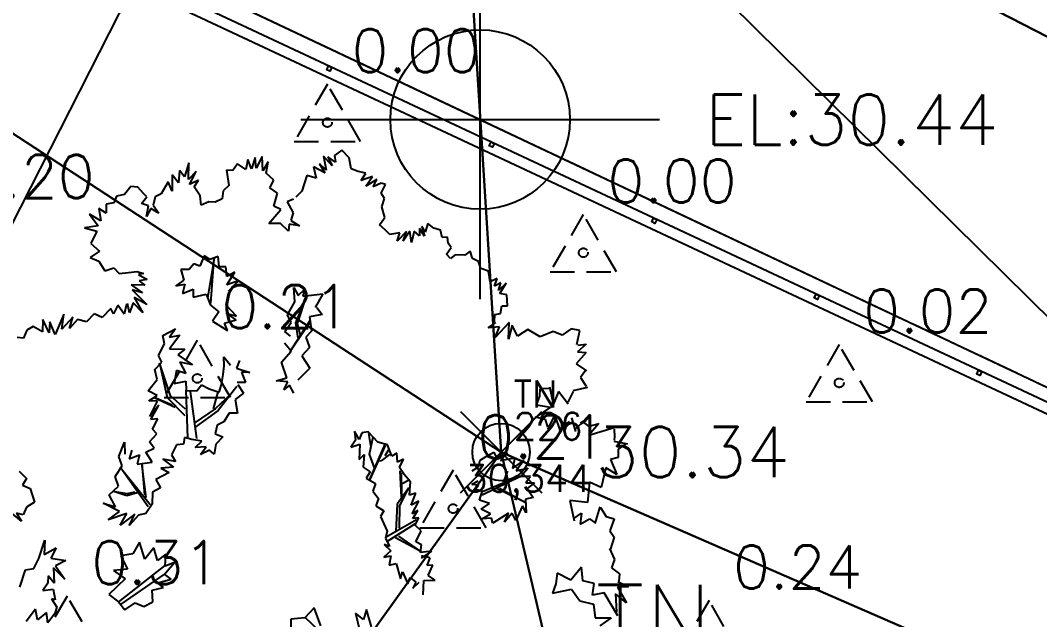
# Model space of a CAD drawing. Header units: metres. Extents: x 543100 to 543604, y 9574012 to 9574398.
# Drawn here: x 543248.16 to 543262.36, y 9574309.47 to 9574317.82 of the extents above; entities that cross this region are included whole.
import ezdxf

# ---------------------------------------------------------------- set-up
doc = ezdxf.new("R2010")
doc.units = ezdxf.units.M
doc.header["$LTSCALE"] = 0.1
doc.linetypes.add('CONTINUO', pattern=[0])
doc.linetypes.add('DASHED2', pattern=[9.525, 6.35, -3.175])
for name, color, linetype in [('#C_TOPO_TEXT', 7, 'Continuous'), ('_TN', 2, 'CONTINUO'), ('C-TINN-BNDY', 110, 'Continuous'), ('C-TOPO-TEXT', 7, 'Continuous'), ('IMPL_CERCA', 8, 'Continuous'), ('IMPL_VEGETAÇÃO', 8, 'Continuous'), ('IMPLANTAÇÃO', 1, 'Continuous'), ('MalhaTriTG', 7, 'CONTINUO'), ('PROJ_PLATOS', 2, 'DASHED2'), ('PROJ_TERRA_PERFIS', 2, 'Continuous'), ('TOPO_PONTOS', 2, 'Continuous'), ('V-NODE', 1, 'Continuous'), ('V-NODE-TEXT', 1, 'Continuous'), ('XREF_IMPLNTACAO', 2, 'Continuous')]:
    doc.layers.add(name, color=color, linetype=linetype)
doc.layers.get('IMPLANTAÇÃO').off()
doc.styles.add('SIMPLEX', font='simplex', dxfattribs={"height": 0.2})
doc.styles.get("Standard").update_dxf_attribs({"font": 'simplex.shx'})

# ---------------------------------------------------------------- blocks, each defined once
blk = doc.blocks.new('ARBOL03P')
at = {"layer": 'IMPL_VEGETAÇÃO', "color": 1}
for p, q in [((-0.542, 2.0998), (-0.4823, 2.1916)), ((-0.4823, 2.1916), (-0.5007, 2.1089)), ((-0.3877, 2.1804), (-0.4743, 2.0437)), ((-0.5741, 2.086), (-0.5741, 2.1595)), ((-0.5741, 2.1595), (-0.542, 2.0998)), ((-0.5007, 2.1089), (-0.4043, 2.164)), ((-0.3143, 2.0637), (-0.3577, 2.1504)), ((-0.3577, 2.1504), (-0.2843, 2.1104)), ((-0.631, 2.0136), (-0.621, 2.0737)), ((-0.621, 2.0737), (-0.5777, 2.0904)), ((-0.3843, 2.017), (-0.3143, 2.0637)), ((-0.731, 1.9503), (-0.6843, 2.007)), ((-0.6843, 2.007), (-0.631, 2.0136)), ((-0.4743, 2.0437), (-0.431, 1.987)), ((-0.3643, 1.9336), (-0.3843, 2.017)), ((-0.8265, 1.9023), (-0.8035, 1.9436)), ((-0.8035, 1.9436), (-0.7255, 1.9574)), ((-0.431, 1.987), (-0.4977, 1.9636)), ((-0.4977, 1.9636), (-0.481, 1.8936)), ((-0.4043, 1.8569), (-0.3643, 1.9336)), ((-0.9045, 1.8931), (-0.8265, 1.9023)), ((-0.8953, 1.8426), (-0.9045, 1.8931)), ((-0.481, 1.8936), (-0.551, 1.8502)), ((-0.9298, 1.7823), (-0.8253, 1.8019)), ((-0.9274, 1.7875), (-0.8953, 1.8426)), ((-0.8357, 1.76), (-0.8311, 1.8013)), ((-0.551, 1.8502), (-0.451, 1.8268)), ((-0.451, 1.8268), (-0.451, 1.7334)), ((-0.331, 1.7635), (-0.4043, 1.8569)), ((-1.3251, 1.6776), (-1.348, 1.7594)), ((-1.3405, 1.7462), (-1.2946, 1.7232)), ((-1.2946, 1.7232), (-1.2487, 1.7462)), ((-1.2487, 1.7462), (-1.2165, 1.7094)), ((-1.2173, 1.7103), (-1.1519, 1.7855)), ((-1.1519, 1.7855), (-1.1585, 1.7071)), ((-0.7806, 1.7232), (-0.8357, 1.76)), ((-0.451, 1.7334), (-0.391, 1.7568)), ((-0.391, 1.7568), (-0.331, 1.7635)), ((-1.3496, 1.6681), (-1.3313, 1.6773)), ((-1.1585, 1.7071), (-1.0376, 1.7365)), ((-1.0376, 1.7365), (-1.0343, 1.658)), ((-1.0343, 1.658), (-0.92, 1.7038)), ((-0.92, 1.7038), (-0.8808, 1.6024)), ((-0.8808, 1.6024), (-0.7828, 1.6809)), ((-0.8448, 1.7003), (-0.7806, 1.7232)), ((-0.7944, 1.6727), (-0.8448, 1.7003)), ((-1.2892, 1.524), (-1.4002, 1.6417)), ((-1.3909, 1.6452), (-1.3496, 1.6681)), ((-1.3806, 1.5468), (-1.2892, 1.524)), ((-1.3726, 1.5441), (-1.3359, 1.5028)), ((-1.3359, 1.5028), (-1.345, 1.4569)), ((-1.345, 1.4569), (-1.2808, 1.4339)), ((-1.3349, 1.3834), (-1.2728, 1.4422)), ((-1.5791, 1.3191), (-1.547, 1.3742)), ((-1.544, 1.3866), (-1.4852, 1.3147)), ((-1.3083, 1.3834), (-1.2808, 1.365)), ((-0.8293, 1.3371), (-0.7956, 1.3946)), ((-0.7956, 1.3946), (-0.7652, 1.3574)), ((-0.7652, 1.3574), (-0.6943, 1.398)), ((-0.7543, 1.1856), (-0.7472, 1.3668)), ((-0.7472, 1.3668), (-0.7437, 1.1714)), ((-0.6943, 1.398), (-0.7213, 1.3608)), ((-1.642, 1.2591), (-1.6322, 1.3343)), ((-1.6341, 1.3283), (-1.5791, 1.3191)), ((-1.4827, 1.3191), (-1.4093, 1.3191)), ((-1.4002, 1.3278), (-1.4427, 1.2395)), ((-1.3022, 1.2853), (-1.2369, 1.3539)), ((-1.2808, 1.365), (-1.2441, 1.3513)), ((-0.8766, 1.2696), (-0.907, 1.3202)), ((-0.9002, 1.3202), (-0.8563, 1.3135)), ((-0.8563, 1.3135), (-0.88, 1.3608)), ((-0.88, 1.3608), (-0.8293, 1.3371)), ((-0.7213, 1.3608), (-0.6233, 1.3642)), ((-0.6233, 1.3642), (-0.6537, 1.3236)), ((-0.6537, 1.3236), (-0.5828, 1.3067)), ((-0.5828, 1.3067), (-0.6436, 1.3034)), ((-1.7465, 1.2166), (-1.7759, 1.2591)), ((-1.7759, 1.2591), (-1.7106, 1.233)), ((-1.7106, 1.233), (-1.7302, 1.282)), ((-1.7302, 1.282), (-1.642, 1.2591)), ((-1.4427, 1.2395), (-1.361, 1.246)), ((-1.361, 1.246), (-1.4427, 1.1807)), ((-1.2075, 1.2853), (-1.3022, 1.2853)), ((-1.2211, 1.2778), (-1.2533, 1.2456)), ((-1.2533, 1.2456), (-1.2395, 1.186)), ((-0.8969, 1.202), (-0.9712, 1.2425)), ((-0.9712, 1.2425), (-0.8935, 1.229)), ((-0.8935, 1.229), (-0.9408, 1.2865)), ((-0.9408, 1.2865), (-0.8766, 1.2696)), ((-0.875, 1.2673), (-0.6691, 1.111)), ((-0.875, 1.2638), (-0.6869, 1.1039)), ((-0.6436, 1.3034), (-0.5457, 1.2459)), ((-0.5457, 1.2459), (-0.5693, 1.2256)), ((-1.7489, 1.2089), (-1.8315, 1.186)), ((-1.8315, 1.186), (-1.8177, 1.1354)), ((-1.4322, 1.1814), (-1.4047, 1.1308)), ((-1.3088, 1.1578), (-1.3349, 1.2395)), ((-1.3349, 1.2395), (-1.2336, 1.1839)), ((-0.961, 1.1851), (-0.8969, 1.202)), ((-0.907, 1.1141), (-0.961, 1.1851)), ((-0.804, 1.1998), (-0.8679, 1.1821)), ((-0.8679, 1.1821), (-0.7969, 1.1892)), ((-0.5389, 1.1749), (-0.5896, 1.2087)), ((-0.5896, 1.2087), (-0.5896, 1.1445)), ((-0.5693, 1.2256), (-0.5389, 1.1749)), ((-1.8177, 1.1354), (-1.758, 1.1033)), ((-1.4047, 1.1308), (-1.3634, 1.1492)), ((-1.3634, 1.1492), (-1.3129, 1.1538)), ((-0.9104, 1.0871), (-0.9678, 1.131)), ((-0.9678, 1.131), (-0.907, 1.1141)), ((-0.5896, 1.1445), (-0.6436, 1.1749)), ((-0.6436, 1.1749), (-0.6335, 1.1107)), ((-1.758, 1.1033), (-1.7535, 1.0436)), ((-0.934, 1.0567), (-0.9104, 1.0871)), ((-0.9002, 1.033), (-0.934, 1.0567)), ((-0.6774, 1.0567), (-0.7111, 1.0634)), ((-0.7111, 1.0634), (-0.6976, 1.0263)), ((-0.6335, 1.1107), (-0.6943, 1.1006)), ((-0.6943, 1.1006), (-0.6774, 1.0567)), ((-0.0763, 1.0905), (-0.083, 1.0398)), ((-0.0425, 1.0296), (-0.0763, 1.0905)), ((0.0352, 1.0668), (-0.0425, 1.0296)), ((-1.7535, 1.0436), (-1.6892, 0.9885)), ((-0.853, 1.0026), (-0.9002, 1.033)), ((-0.8124, 1.0128), (-0.853, 1.0026)), ((-0.7719, 0.9891), (-0.8124, 1.0128)), ((-0.6976, 1.0263), (-0.7348, 1.0499)), ((-0.1337, 1.006), (-0.1843, 1.0026)), ((-0.1843, 1.0026), (-0.1708, 0.9486)), ((-0.083, 1.0398), (-0.1506, 1.0364)), ((-0.1506, 1.0364), (-0.1337, 1.006)), ((0.0284, 0.9925), (-0.0223, 1.0094)), ((-1.6892, 0.9885), (-1.6938, 0.9012)), ((-0.1877, 0.935), (-0.2316, 0.9181)), ((-0.1573, 0.9553), (-0.2249, 0.9925)), ((-0.2249, 0.9925), (-0.1877, 0.935)), ((-0.0324, 0.8911), (0.0183, 0.9519)), ((-0.0223, 0.9486), (-0.0121, 0.9925)), ((0.0183, 0.9519), (-0.0223, 0.9486)), ((-0.0121, 0.9925), (0.0284, 0.9925)), ((-1.6938, 0.9012), (-1.6296, 0.8645)), ((-0.3059, 0.8776), (-0.3194, 0.8303)), ((-0.2316, 0.881), (-0.3059, 0.8776)), ((-0.2316, 0.9181), (-0.2316, 0.881)), ((-0.2147, 0.77), (-0.1934, 0.9298)), ((-0.1934, 0.9298), (-0.197, 0.7593)), ((-0.0594, 0.8337), (0.0115, 0.8979)), ((0.0115, 0.8979), (-0.0324, 0.8911)), ((0.3516, 0.8735), (0.2722, 0.7997)), ((-1.5883, 0.8232), (-1.68, 0.7819)), ((-1.6296, 0.8645), (-1.6754, 0.8048)), ((-1.6754, 0.8048), (-1.5883, 0.8232)), ((-0.3194, 0.8303), (-0.3701, 0.8303)), ((-0.3701, 0.8303), (-0.3498, 0.7999)), ((-0.3532, 0.8233), (-0.1757, 0.706)), ((-0.3283, 0.8268), (-0.1544, 0.7238)), ((-0.0324, 0.7999), (-0.0594, 0.8337)), ((0.2722, 0.7997), (0.3346, 0.8111)), ((0.3232, 0.7486), (0.4083, 0.8224)), ((0.3346, 0.8111), (0.3232, 0.7486)), ((0.5821, 0.8155), (0.4839, 0.488)), ((-1.68, 0.7819), (-1.5607, 0.7451)), ((-0.4174, 0.7526), (-0.495, 0.7458)), ((-0.495, 0.7458), (-0.468, 0.7154)), ((-0.3735, 0.783), (-0.4613, 0.783)), ((-0.4613, 0.783), (-0.4174, 0.7526)), ((-0.3498, 0.7999), (-0.4072, 0.8033)), ((-0.4072, 0.8033), (-0.3735, 0.783)), ((-0.2609, 0.7522), (-0.3851, 0.6918)), ((-0.1675, 0.7053), (-0.1337, 0.7492)), ((-0.1337, 0.7492), (-0.1303, 0.7154)), ((-0.1303, 0.7154), (-0.1134, 0.7695)), ((-0.1134, 0.7695), (-0.0594, 0.7492)), ((-0.0864, 0.783), (-0.0324, 0.7999)), ((-0.0594, 0.7492), (-0.0864, 0.783)), ((-1.7669, 0.725), (-1.8245, 0.6921)), ((-1.8245, 0.6921), (-1.8122, 0.6509)), ((-1.7505, 0.6962), (-1.7669, 0.725)), ((-1.7052, 0.7085), (-1.7505, 0.6962)), ((-1.6847, 0.6797), (-1.7052, 0.7085)), ((-1.6435, 0.7003), (-1.6847, 0.6797)), ((-1.5928, 0.6808), (-1.6433, 0.7084)), ((-1.5607, 0.7451), (-1.6296, 0.7405)), ((-1.6296, 0.7405), (-1.5928, 0.6808)), ((-0.5423, 0.685), (-0.5659, 0.6309)), ((-0.468, 0.7154), (-0.5423, 0.685)), ((-0.3851, 0.6918), (-0.5058, 0.6918)), ((-0.5058, 0.6918), (-0.3851, 0.6741)), ((-0.3851, 0.6741), (-0.2325, 0.7416)), ((-0.2721, 0.6174), (-0.2114, 0.6951)), ((-0.2114, 0.6951), (-0.1675, 0.7053)), ((-1.8122, 0.6509), (-1.8862, 0.655)), ((-1.8862, 0.655), (-1.8245, 0.6344)), ((-1.8245, 0.6344), (-1.8739, 0.6262)), ((-1.8739, 0.6262), (-1.8369, 0.6015)), ((-0.5659, 0.6309), (-0.5896, 0.587)), ((-0.4348, 0.6776), (-0.5733, 0.5995)), ((-0.5662, 0.6101), (-0.4348, 0.6776)), ((-0.5449, 0.6705), (-0.5058, 0.6421)), ((-1.8492, 0.5645), (-1.9027, 0.5274)), ((-1.8369, 0.6015), (-1.8862, 0.5933)), ((-1.8862, 0.5933), (-1.8492, 0.5645)), ((-0.6132, 0.56), (-0.6605, 0.5329)), ((-0.5896, 0.587), (-0.647, 0.5836)), ((-0.647, 0.5836), (-0.6132, 0.56)), ((-0.3633, 0.5566), (-0.316, 0.5633)), ((-0.316, 0.5633), (-0.3127, 0.6208)), ((-0.3127, 0.6208), (-0.2721, 0.6174)), ((0.4877, 0.5954), (0.4083, 0.5103)), ((-1.9027, 0.5274), (-1.8944, 0.478)), ((-0.6301, 0.5127), (-0.6807, 0.4586)), ((-0.6605, 0.5329), (-0.6301, 0.5127)), ((-0.441, 0.4349), (-0.4376, 0.4991)), ((-0.4376, 0.4991), (-0.387, 0.5059)), ((-0.387, 0.5059), (-0.3633, 0.5566)), ((0.4083, 0.5103), (0.4877, 0.4876)), ((-1.8944, 0.478), (-1.9273, 0.4451)), ((-1.9273, 0.4451), (-1.9273, 0.404)), ((-0.6807, 0.4586), (-0.6672, 0.3978)), ((-0.4384, 0.4574), (-0.6762, 0.4432)), ((-0.6691, 0.4467), (-0.4384, 0.4574)), ((-0.6159, 0.4751), (-0.662, 0.4787)), ((-0.6336, 0.4965), (-0.5768, 0.468)), ((-0.52, 0.4503), (-0.5804, 0.3863)), ((-0.5768, 0.468), (-0.5662, 0.4538)), ((-0.4916, 0.3876), (-0.4849, 0.4383)), ((-0.4849, 0.4383), (-0.441, 0.4349)), ((0.4877, 0.4876), (0.5331, 0.4138)), ((0.5331, 0.4138), (0.5784, 0.4365)), ((-1.9273, 0.404), (-1.9602, 0.371)), ((-0.6672, 0.3978), (-0.6976, 0.3167)), ((-0.5804, 0.3863), (-0.6833, 0.3579)), ((-0.5626, 0.3572), (-0.4916, 0.3876)), ((-1.9602, 0.371), (-1.9232, 0.3546)), ((-1.9232, 0.3546), (-1.8985, 0.3011)), ((-0.6976, 0.3167), (-0.674, 0.2863)), ((-0.6301, 0.3686), (-0.6904, 0.3259)), ((-0.6065, 0.3065), (-0.522, 0.3437)), ((-0.522, 0.3437), (-0.5626, 0.3572)), ((-1.9273, 0.2599), (-1.9438, 0.2311)), ((-1.878, 0.2517), (-1.9273, 0.2599)), ((-1.8985, 0.3011), (-1.8656, 0.2846)), ((-1.8656, 0.2846), (-1.878, 0.2517)), ((-0.674, 0.2863), (-0.6301, 0.2896)), ((-0.6301, 0.2896), (-0.6605, 0.2423)), ((-0.6605, 0.2423), (-0.6166, 0.2727)), ((-0.6166, 0.2727), (-0.5659, 0.266)), ((-0.5659, 0.266), (-0.6065, 0.3065)), ((-1.9438, 0.2311), (-1.9726, 0.2105)), ((-1.9726, 0.2105), (-1.9561, 0.1817)), ((-1.9561, 0.1817), (-1.9931, 0.1529)), ((-1.9931, 0.1529), (-1.9849, 0.1118)), ((-1.9849, 0.1118), (-1.9931, 0.0665)), ((-1.9931, 0.0665), (-1.9397, 0.0747)), ((-1.9602, 0.0418), (-1.915, 0.083)), ((-1.9397, 0.0747), (-1.9602, 0.0418)), ((-1.915, 0.083), (-1.9438, 0.0336)), ((-1.9438, 0.0336), (-1.9027, 0.0542)), ((-1.9027, 0.0542), (-1.915, 0.013)), ((-1.915, 0.013), (-1.8451, 0.0295)), ((-1.8451, 0.0295), (-1.9027, -0.0117)), ((-1.9027, -0.0117), (-1.8286, -0.0199)), ((-1.8286, -0.0199), (-1.8903, -0.0282)), ((-1.8903, -0.0282), (-1.8122, -0.0528)), ((-1.8122, -0.0528), (-1.8656, -0.0611)), ((-1.8656, -0.0611), (-1.8286, -0.1105)), ((-1.8286, -0.1105), (-1.841, -0.1475)), ((-1.9068, -0.1845), (-1.9561, -0.2298)), ((-1.8533, -0.1928), (-1.9068, -0.1845)), ((-1.841, -0.1475), (-1.8533, -0.1928)), ((-0.9264, -0.2519), (-0.8816, -0.1757)), ((-0.8816, -0.1757), (-0.783, -0.207)), ((-2.0096, -0.238), (-2.0302, -0.271)), ((-1.9561, -0.2298), (-2.0096, -0.238)), ((-1.0384, -0.2833), (-0.9936, -0.2339)), ((-0.9936, -0.2339), (-0.9264, -0.2519)), ((-0.7023, -0.1936), (-0.7337, -0.2384)), ((-0.7337, -0.2384), (-0.6934, -0.2564)), ((-2.0302, -0.271), (-2.0877, -0.271)), ((-2.0877, -0.271), (-2.0836, -0.2998)), ((-2.0836, -0.2998), (-2.0425, -0.3327)), ((-1.2535, -0.4133), (-1.3207, -0.3102)), ((-1.3207, -0.3102), (-1.2266, -0.3146)), ((-1.2311, -0.3057), (-1.2086, -0.2564)), ((-1.2086, -0.2564), (-1.1594, -0.3191)), ((-1.1594, -0.3191), (-1.0877, -0.2698)), ((-0.9186, -0.3292), (-1.1428, -0.305)), ((-1.1247, -0.3019), (-0.9186, -0.3292)), ((-1.0877, -0.2698), (-1.0384, -0.2833)), ((-0.7651, -0.2743), (-0.8367, -0.346)), ((-0.7203, -0.3236), (-0.7651, -0.2743)), ((-0.6934, -0.2564), (-0.7471, -0.2564)), ((-0.7471, -0.2564), (-0.7203, -0.3236)), ((-2.026, -0.3739), (-2.096, -0.3656)), ((-2.096, -0.3656), (-2.0425, -0.415)), ((-2.0425, -0.3327), (-2.0919, -0.3327)), ((-2.0919, -0.3327), (-2.026, -0.3739)), ((-1.0913, -0.3656), (-1.2701, -0.3929)), ((-1.0337, -0.3171), (-1.0913, -0.3656)), ((-1.0883, -0.3778), (-1.0125, -0.3232)), ((-1.0025, -0.3684), (-1.0115, -0.4133)), ((-0.9219, -0.3236), (-0.9488, -0.3819)), ((-0.8367, -0.346), (-0.9219, -0.3236)), ((0.6464, -0.346), (0.6374, -0.3953)), ((0.7091, -0.4133), (0.6464, -0.346)), ((0.7136, -0.364), (0.7046, -0.4178)), ((0.7584, -0.4178), (0.7136, -0.364)), ((-2.0425, -0.415), (-2.096, -0.4109)), ((-2.096, -0.4109), (-2.0836, -0.4562)), ((-1.2938, -0.4222), (-1.2535, -0.4133)), ((-1.2445, -0.4402), (-1.2938, -0.4222)), ((-1.2701, -0.3929), (-1.0883, -0.3778)), ((-1.0787, -0.4043), (-1.1101, -0.4447)), ((-1.0115, -0.4133), (-1.0787, -0.4043)), ((0.5926, -0.4133), (0.5254, -0.4447)), ((0.6374, -0.3953), (0.5478, -0.3729)), ((0.5478, -0.3729), (0.5926, -0.4133)), ((0.5906, -0.4178), (0.9153, -0.5682)), ((0.6362, -0.395), (0.922, -0.5508)), ((0.8211, -0.3819), (0.7584, -0.4178)), ((0.8704, -0.4178), (0.8211, -0.3819)), ((0.8749, -0.476), (0.8704, -0.4178)), ((-2.0836, -0.4562), (-2.0795, -0.5014)), ((-1.1997, -0.4402), (-1.2759, -0.485)), ((-1.2759, -0.485), (-1.2445, -0.4402)), ((-1.1101, -0.4447), (-1.1997, -0.4402)), ((-0.6799, -0.5747), (-0.6934, -0.4895)), ((-0.6934, -0.4895), (-0.671, -0.5343)), ((-0.671, -0.5343), (-0.6262, -0.485)), ((-0.6262, -0.485), (-0.6038, -0.5298)), ((-0.5948, -0.5209), (-0.5634, -0.4671)), ((-0.5634, -0.4671), (-0.5052, -0.494)), ((-0.5052, -0.494), (-0.438, -0.4447)), ((-0.438, -0.4447), (-0.4156, -0.4895)), ((-0.4156, -0.4895), (-0.3528, -0.494)), ((-0.3528, -0.494), (-0.317, -0.5209)), ((-0.2632, -0.5074), (-0.2677, -0.4581)), ((-0.2677, -0.4581), (-0.2094, -0.476)), ((-0.2094, -0.476), (-0.1512, -0.4581)), ((-0.1512, -0.4581), (-0.1602, -0.494)), ((-0.1602, -0.494), (-0.1109, -0.5298)), ((0.5254, -0.4447), (0.5836, -0.4716)), ((0.5836, -0.4716), (0.5254, -0.5254)), ((0.9421, -0.5119), (0.8749, -0.476)), ((-2.133, -0.5426), (-2.1535, -0.6043)), ((-2.0795, -0.5014), (-2.133, -0.5426)), ((-0.5801, -0.5203), (-0.3989, -0.5557)), ((-0.5226, -0.5336), (-0.3989, -0.5778)), ((-0.3989, -0.5557), (-0.2443, -0.6353)), ((-0.317, -0.5209), (-0.2632, -0.5074)), ((-0.1109, -0.5298), (-0.1691, -0.5209)), ((-0.1691, -0.5209), (-0.1333, -0.5792)), ((0.5254, -0.5254), (0.6105, -0.5433)), ((0.6105, -0.5433), (0.5343, -0.6195)), ((0.9152, -0.5702), (0.9421, -0.5119)), ((-2.1535, -0.6043), (-2.1042, -0.629)), ((-2.1042, -0.629), (-2.0713, -0.6043)), ((-2.0713, -0.6043), (-2.0795, -0.6619)), ((-2.0795, -0.6619), (-2.0425, -0.6126)), ((-2.0425, -0.6126), (-2.0713, -0.6866)), ((-0.7292, -0.5792), (-0.6799, -0.5747)), ((-0.7068, -0.6733), (-0.6799, -0.615)), ((-0.55, -0.6105), (-0.6082, -0.6285)), ((-0.5007, -0.6016), (-0.55, -0.6105)), ((-0.4917, -0.6643), (-0.5007, -0.6016)), ((-0.3945, -0.5866), (-0.5005, -0.6087)), ((-0.1869, -0.5955), (-0.4254, -0.7591)), ((-0.3989, -0.5778), (-0.2708, -0.6485)), ((-0.1333, -0.5792), (-0.187, -0.5612)), ((-0.187, -0.5612), (-0.1691, -0.6195)), ((-0.1691, -0.6195), (-0.1602, -0.6643)), ((0.5343, -0.6195), (0.615, -0.624)), ((0.6598, -0.6823), (0.7136, -0.6105)), ((0.7136, -0.6105), (0.7584, -0.6823)), ((0.7584, -0.6823), (0.7718, -0.5971)), ((0.7718, -0.5971), (0.9018, -0.6419)), ((0.9018, -0.6419), (0.9152, -0.5702)), ((-2.0713, -0.6866), (-2.0014, -0.6331)), ((-2.0014, -0.6331), (-2.0178, -0.6866)), ((-2.0178, -0.6866), (-1.9849, -0.6331)), ((-1.9849, -0.6331), (-1.9849, -0.7113)), ((-1.9849, -0.7113), (-1.9314, -0.6661)), ((-1.9314, -0.6661), (-1.9191, -0.7237)), ((-1.6308, -0.686), (-1.6268, -0.6258)), ((-1.6268, -0.6258), (-1.6067, -0.686)), ((-1.6067, -0.686), (-1.5666, -0.67)), ((-1.5666, -0.67), (-1.5867, -0.7342)), ((-0.6575, -0.6464), (-0.7068, -0.6733)), ((-0.6082, -0.6285), (-0.6575, -0.6464)), ((-0.4917, -0.7181), (-0.4917, -0.6643)), ((-0.1648, -0.6441), (-0.421, -0.7856)), ((-0.1602, -0.6643), (-0.1198, -0.6509)), ((-0.1198, -0.6509), (-0.0974, -0.6868)), ((-0.0302, -0.6868), (-0.0033, -0.6464)), ((-0.0033, -0.6464), (0.0191, -0.7226)), ((0.0191, -0.7226), (0.0325, -0.6419)), ((0.0325, -0.6419), (0.0728, -0.7092)), ((0.0728, -0.7092), (0.0728, -0.6509)), ((0.0728, -0.6509), (0.149, -0.7047)), ((0.149, -0.7047), (0.1804, -0.6554)), ((0.1798, -0.9315), (0.2991, -0.6662)), ((0.3168, -0.6706), (0.1798, -0.9315)), ((0.1804, -0.6554), (0.2252, -0.6868)), ((0.2252, -0.6868), (0.2924, -0.6554)), ((0.2924, -0.6554), (0.3596, -0.6643)), ((0.3596, -0.6643), (0.391, -0.7002)), ((0.615, -0.624), (0.6598, -0.6823)), ((-1.9191, -0.7237), (-1.8204, -0.7072)), ((-1.8204, -0.7072), (-1.771, -0.7237)), ((-1.7551, -0.7302), (-1.723, -0.7583)), ((-1.723, -0.7583), (-1.6789, -0.694)), ((-1.6789, -0.694), (-1.6308, -0.686)), ((-1.5867, -0.7342), (-1.5546, -0.7984)), ((-0.9622, -0.7181), (-0.9936, -0.8033)), ((-0.9488, -0.7809), (-0.9622, -0.7181)), ((-0.9398, -0.7092), (-0.9488, -0.7809)), ((-0.8905, -0.763), (-0.9398, -0.7092)), ((-0.8592, -0.7271), (-0.8905, -0.763)), ((-0.8681, -0.8347), (-0.8592, -0.7271)), ((-0.4469, -0.7271), (-0.4917, -0.7181)), ((-0.42, -0.7854), (-0.4469, -0.7271)), ((-0.315, -0.737), (-0.3459, -0.8563)), ((-0.3282, -0.8696), (-0.2796, -0.7237)), ((-0.0974, -0.6868), (-0.0302, -0.6868)), ((0.2726, -0.706), (0.1003, -0.8254)), ((0.1003, -0.8254), (0.2638, -0.7237)), ((0.391, -0.7002), (0.4716, -0.7226)), ((0.4716, -0.7226), (0.3954, -0.7226)), ((0.3954, -0.7226), (0.494, -0.7719)), ((-1.5546, -0.7984), (-1.6629, -0.7703)), ((-1.6629, -0.7703), (-1.6629, -0.8185)), ((-1.0742, -0.8302), (-1.1594, -0.8033)), ((-1.1594, -0.8033), (-1.1056, -0.8571)), ((-0.9936, -0.8033), (-1.0697, -0.8168)), ((-0.4693, -0.8123), (-0.42, -0.7854)), ((-0.2929, -0.9403), (-0.2973, -0.7988)), ((-0.0168, -0.7988), (-0.0392, -0.8437)), ((0.028, -0.8347), (-0.0168, -0.7988)), ((0.0639, -0.7719), (0.028, -0.8347)), ((0.1176, -0.8482), (0.0639, -0.7719)), ((0.2726, -0.7679), (0.3168, -0.8165)), ((0.3035, -0.821), (0.2726, -0.7812)), ((0.494, -0.7719), (0.4134, -0.7675)), ((0.4134, -0.7675), (0.4985, -0.8526)), ((-1.7431, -0.8345), (-1.7511, -0.8907)), ((-1.6629, -0.8185), (-1.7431, -0.8345)), ((-1.1056, -0.8571), (-1.1952, -0.8482)), ((-1.1952, -0.8482), (-1.1504, -0.8795)), ((-0.9488, -0.8885), (-0.9353, -0.8257)), ((-0.9353, -0.8257), (-0.8681, -0.8347)), ((-0.5903, -0.9289), (-0.5769, -0.8213)), ((-0.5769, -0.8213), (-0.5545, -0.8975)), ((-0.5545, -0.8975), (-0.5097, -0.8347)), ((-0.5097, -0.8347), (-0.5007, -0.893)), ((-0.3459, -0.8563), (-0.4961, -1.0066)), ((-0.4245, -0.8706), (-0.4693, -0.8123)), ((-0.3017, -0.821), (-0.2929, -0.9403)), ((-0.1154, -0.8616), (-0.187, -0.8616)), ((-0.187, -0.8616), (-0.1646, -0.8975)), ((-0.1019, -0.8257), (-0.1154, -0.8616)), ((-0.0392, -0.8437), (-0.1019, -0.8257)), ((0.0594, -0.8616), (0.1176, -0.8482)), ((0.1087, -0.9064), (0.0594, -0.8616)), ((0.3301, -0.905), (0.3035, -0.821)), ((0.3168, -0.8165), (0.3301, -0.905)), ((0.4089, -0.8482), (0.3596, -0.9154)), ((0.4223, -0.9244), (0.4089, -0.8482)), ((0.4985, -0.8526), (0.4223, -0.8123)), ((0.4223, -0.8123), (0.4223, -0.9244)), ((-1.8032, -0.8907), (-1.8193, -0.9509)), ((-1.7511, -0.8907), (-1.8032, -0.8907)), ((-0.961, -0.8933), (-1.2156, -0.9994)), ((-1.2156, -0.9994), (-0.9792, -0.9236)), ((-1.1504, -0.8795), (-1.1997, -0.9109)), ((-1.1997, -0.9109), (-1.1818, -0.9468)), ((-0.9981, -0.9423), (-0.9488, -0.8885)), ((-0.5993, -0.9916), (-0.6396, -0.9064)), ((-0.6396, -0.9064), (-0.5903, -0.9289)), ((-0.5007, -0.893), (-0.4245, -0.8706)), ((-0.4961, -1.0066), (-0.3282, -0.8696)), ((-0.2587, -0.9602), (-0.3125, -0.9289)), ((-0.3125, -0.9289), (-0.3125, -0.9916)), ((-0.1781, -0.9109), (-0.2811, -0.9109)), ((-0.2811, -0.9109), (-0.2587, -0.9602)), ((-0.1646, -0.8975), (-0.2632, -0.893)), ((-0.2632, -0.893), (-0.1781, -0.9109)), ((0.0549, -0.9154), (0.1087, -0.9064)), ((0.1669, -0.9244), (0.1266, -0.9692)), ((0.2431, -0.9333), (0.1669, -0.9244)), ((0.2879, -0.8885), (0.2431, -0.9333)), ((0.3596, -0.9154), (0.2879, -0.8885)), ((0.8941, -1.0108), (0.9405, -0.9238)), ((0.9405, -0.9238), (0.9115, -1.0166)), ((1.0275, -0.9586), (1.0797, -0.918)), ((1.0797, -0.918), (1.0855, -0.9412)), ((1.0855, -0.9412), (1.1145, -0.8889)), ((1.1145, -0.8889), (1.1551, -0.8831)), ((1.1551, -0.8831), (1.2248, -0.8947)), ((1.2248, -0.8947), (1.1725, -0.9296)), ((1.1725, -0.9296), (1.2364, -0.9586)), ((-1.8233, -0.975), (-1.8995, -1.0191)), ((-1.8193, -0.9509), (-1.8875, -0.971)), ((-1.8875, -0.971), (-1.8233, -0.975)), ((-1.1818, -0.9468), (-1.2355, -0.9827)), ((-1.2355, -0.9827), (-1.1952, -1.0185)), ((-0.9443, -1.0051), (-0.9981, -0.9423)), ((-0.662, -1.023), (-0.7023, -0.9737)), ((-0.7023, -0.9737), (-0.5993, -0.9916)), ((-0.3976, -0.9737), (-0.4469, -1.014)), ((-0.3125, -0.9916), (-0.3976, -0.9737)), ((0.0325, -0.9782), (0.0952, -0.9423)), ((0.1266, -0.9692), (0.0325, -0.9782)), ((0.8651, -1.0573), (0.8361, -0.9702)), ((0.8361, -0.9702), (0.8941, -1.0108)), ((0.9115, -1.0166), (0.9927, -0.9702)), ((0.9927, -0.9702), (0.9695, -1.0225)), ((0.9927, -0.9702), (0.9927, -0.9702)), ((1.0623, -1.0108), (1.0275, -0.9586)), ((1.2364, -0.9586), (1.1842, -0.9992)), ((-1.8995, -1.0191), (-1.8193, -1.0191)), ((-1.8193, -1.0191), (-1.8754, -1.0553)), ((-1.8754, -1.0553), (-1.8032, -1.0432)), ((-1.8032, -1.0432), (-1.8434, -1.0874)), ((-1.1952, -1.0185), (-1.1997, -1.0589)), ((-1.1997, -1.0589), (-1.1325, -1.0544)), ((-1.1325, -1.0544), (-1.128, -1.0947)), ((-0.9891, -1.0275), (-0.9443, -1.0051)), ((-0.9353, -1.0723), (-0.9891, -1.0275)), ((-0.653, -1.0634), (-0.7247, -1.014)), ((-0.7247, -1.014), (-0.662, -1.023)), ((-0.6127, -1.032), (-0.653, -1.0634)), ((-0.5321, -1.032), (-0.6127, -1.032)), ((-0.5052, -0.9961), (-0.5321, -1.032)), ((-0.4469, -1.014), (-0.5052, -0.9961)), ((0.9695, -1.0225), (1.0101, -1.005)), ((1.0101, -1.005), (1.0623, -1.0108)), ((1.1842, -0.9992), (1.277, -1.0166)), ((-1.8434, -1.0874), (-1.7832, -1.0713)), ((-1.7832, -1.0713), (-1.7912, -1.1315)), ((-1.128, -1.0947), (-1.0832, -1.1037)), ((-1.0832, -1.1037), (-1.0608, -1.1485)), ((-1.0608, -1.1485), (-1.0115, -1.1037)), ((-1.0115, -1.1037), (-0.9577, -1.1306)), ((-0.9936, -1.0858), (-0.9353, -1.0723)), ((-0.9577, -1.1306), (-0.9936, -1.0858)), ((0.7839, -1.1386), (0.8651, -1.1037)), ((0.8651, -1.1037), (0.7955, -1.0573)), ((0.7955, -1.0573), (0.8651, -1.0573)), ((-1.7912, -1.1315), (-1.7431, -1.1395)), ((-1.7431, -1.1395), (-1.727, -1.1757)), ((-1.727, -1.1757), (-1.6508, -1.1195)), ((-1.6508, -1.1195), (-1.6067, -1.1355)), ((-1.6067, -1.1355), (-1.5586, -1.1195)), ((-1.5586, -1.1195), (-1.5225, -1.1476)), ((-1.5225, -1.1476), (-1.5065, -1.1837)), ((0.8999, -1.1211), (0.7839, -1.1386)), ((0.9695, -1.1211), (0.8999, -1.1211)), ((0.9985, -1.1618), (0.9695, -1.1211)), ((1.1087, -1.1444), (0.9985, -1.1618)), ((-1.4663, -1.2158), (-1.5145, -1.2479)), ((-1.5065, -1.1837), (-1.4663, -1.2158)), ((-0.8166, -1.3563), (-0.7765, -1.2359)), ((-0.7765, -1.2359), (-0.7805, -1.3242)), ((-0.7805, -1.3242), (-0.7204, -1.2359)), ((-0.7204, -1.2359), (-0.7484, -1.3161)), ((-1.5466, -1.3041), (-1.5947, -1.3001)), ((-1.5947, -1.3001), (-1.5466, -1.3362)), ((-1.5145, -1.2479), (-1.5466, -1.3041)), ((-0.8848, -1.3442), (-0.8768, -1.3001)), ((-0.8768, -1.3001), (-0.8407, -1.3764)), ((-0.8407, -1.3764), (-0.8286, -1.2921)), ((-0.8286, -1.2921), (-0.8166, -1.3563)), ((0.5445, -1.3625), (0.6057, -1.3013)), ((0.6057, -1.3013), (0.6552, -1.3304)), ((-1.5706, -1.3563), (-1.6629, -1.4004)), ((-1.5466, -1.3362), (-1.6348, -1.3362)), ((-1.6348, -1.3362), (-1.5706, -1.3563)), ((-0.9289, -1.3804), (-0.9369, -1.3402)), ((-0.9369, -1.3402), (-0.9169, -1.3643)), ((-0.9169, -1.3643), (-0.9129, -1.3041)), ((-0.9129, -1.3041), (-0.8848, -1.3442)), ((-0.7484, -1.3161), (-0.6843, -1.3081)), ((-0.6843, -1.3081), (-0.7284, -1.3442)), ((-0.7231, -1.3479), (-0.6619, -1.3334)), ((-0.6619, -1.3334), (-0.694, -1.3917)), ((0.5474, -1.4121), (0.5445, -1.3625)), ((0.6552, -1.3304), (0.7077, -1.3275)), ((0.7077, -1.3275), (0.7164, -1.3684)), ((0.7164, -1.3684), (0.7456, -1.3188)), ((0.7456, -1.3188), (0.7281, -1.4033)), ((-1.6629, -1.4004), (-1.5746, -1.3844)), ((-1.5746, -1.3844), (-1.5947, -1.4285)), ((-1.5947, -1.4285), (-1.5265, -1.4004)), ((-1.5265, -1.4004), (-1.5506, -1.4566)), ((-1.5506, -1.4566), (-1.4623, -1.4125)), ((-1.4623, -1.4125), (-1.5024, -1.4606)), ((-1.334, -1.4767), (-1.3059, -1.4245)), ((-1.3059, -1.4245), (-1.3099, -1.4807)), ((-0.9008, -1.4245), (-0.9289, -1.3804)), ((-0.8688, -1.4727), (-0.9008, -1.4245)), ((-0.694, -1.3917), (-0.6357, -1.3917)), ((-0.6357, -1.3917), (-0.6561, -1.4208)), ((-0.6561, -1.4208), (-0.5832, -1.4442)), ((0.4804, -1.4704), (0.5008, -1.4092)), ((0.5008, -1.4092), (0.5474, -1.4121)), ((-1.5024, -1.4606), (-1.4182, -1.4647)), ((-1.4182, -1.4647), (-1.3861, -1.4887)), ((-1.3861, -1.4887), (-1.334, -1.4767)), ((-1.2538, -1.4807), (-1.3179, -1.5008)), ((-1.3099, -1.4807), (-1.2538, -1.4807)), ((-0.8848, -1.5168), (-0.8688, -1.4727)), ((-0.5832, -1.4442), (-0.5803, -1.4967)), ((-1.3621, -1.5329), (-1.3701, -1.561)), ((-1.3099, -1.5449), (-1.3621, -1.5329)), ((-1.3179, -1.5008), (-1.3099, -1.5449)), ((-0.8447, -1.557), (-0.8848, -1.5168)), ((-0.5803, -1.4967), (-0.5162, -1.5171)), ((-0.5162, -1.5171), (-0.5046, -1.5725)), ((-1.3701, -1.561), (-1.3901, -1.6091)), ((-1.3901, -1.6091), (-1.3741, -1.6493)), ((-0.8808, -1.6172), (-0.8447, -1.557)), ((-0.5046, -1.5725), (-0.4346, -1.59)), ((-0.4346, -1.59), (-0.5046, -1.6046)), ((-0.5046, -1.6046), (-0.4084, -1.6308)), ((-1.3741, -1.6493), (-1.3139, -1.6613)), ((-1.3139, -1.6613), (-1.2819, -1.7015)), ((-0.953, -1.7095), (-0.9369, -1.6413)), ((-0.9369, -1.6413), (-0.8768, -1.6734)), ((-0.8768, -1.6734), (-0.8808, -1.6172)), ((-0.4084, -1.6308), (-0.4958, -1.66)), ((-0.4958, -1.66), (-0.3618, -1.6512)), ((-0.3618, -1.6512), (-0.4142, -1.7154)), ((-1.2819, -1.7015), (-1.2377, -1.6974)), ((-1.2377, -1.6974), (-1.2097, -1.7336)), ((-1.2097, -1.7336), (-1.1615, -1.7095)), ((-1.1615, -1.7095), (-1.1655, -1.7617)), ((-1.1655, -1.7617), (-1.1054, -1.7175)), ((-1.1054, -1.7175), (-1.1094, -1.7978)), ((-1.1094, -1.7978), (-1.0693, -1.7175)), ((-1.0693, -1.7175), (-1.0212, -1.7857)), ((-1.0212, -1.7857), (-1.0372, -1.7095)), ((-1.0372, -1.7095), (-0.953, -1.7095)), ((-0.4142, -1.7154), (-0.353, -1.6891)), ((-0.353, -1.6891), (-0.4084, -1.7591)), ((-0.4084, -1.7591), (-0.3414, -1.727)), ((-0.3414, -1.727), (-0.3443, -1.7941)), ((-0.3443, -1.7941), (-0.3064, -1.8174)), ((-0.3064, -1.8174), (-0.254, -1.8145)), ((-0.254, -1.8145), (-0.2394, -1.8495))]:
    blk.add_line(p, q, dxfattribs=at)
blk = doc.blocks.new('CERCA')
at = {"layer": 'IMPL_CERCA', "color": 3}
blk.add_lwpolyline([(-0.025, 0), (0.025, 0), (0.025, -0.06), (-0.025, -0.06)], close=True, dxfattribs=at)
blk = doc.blocks.new('A$C00972E22')
at = {"layer": 'IMPL_CERCA'}
for p, q in [((129.942, 225.19), (35.456, 222.107)), ((129.798, 225.036), (35.606, 221.961))]:
    blk.add_line(p, q, dxfattribs=at)
at = {"layer": 'IMPL_CERCA', "rotation": 1.869235802743094}
for p in [(67.929, 223.166), (62.932, 223.003), (65.43, 223.085), (57.934, 222.84), (60.433, 222.922)]:
    blk.add_blockref('CERCA', p, dxfattribs=at)
at = {"layer": 'IMPL_VEGETAÇÃO', "xscale": 2.286791147988358, "yscale": 2.286791147988358, "zscale": 2.286791147988358, "rotation": 270.0000000000018}
blk.add_blockref('ARBOL03P', (59.988, 216.95), dxfattribs=at)
blk = doc.blocks.new('Base_Implantacao')
at = {"layer": 'IMPLANTAÇÃO', "rotation": 333.0393706475627}
blk.add_blockref('A$C00972E22', (543099.81, 9574144.816), dxfattribs=at)
at = {"layer": 'MalhaTriTG', "color": 132}
mesh = blk.add_polyface(dxfattribs=at)
corners = [(543224.664, 9574302.936, 30.992), (543210.265, 9574288.67, 31.209), (543216.703, 9574288.465, 31.154), (543213.734, 9574321.335, 30.969), (543218.85, 9574331.345, 30.895), (543226.223, 9574326.207, 30.933), (543224.268, 9574315.932, 31.062), (543219.876, 9574286.567, 30.533), (543193.607, 9574282.384, 31.298), (543227.396, 9574302.372, 30.53), (543227.186, 9574316.359, 31.22), (543239.215, 9574322.014, 30.485), (543230.57, 9574334.709, 30.757), (543225.45, 9574344.044, 30.865), (543250.101, 9574371.359, 30.793), (543235.218, 9574379.328, 30.85), (543243.115, 9574295.416, 30.237), (543260.488, 9574287.844, 29.96), (543254.859, 9574311.797, 30.344), (543254.233, 9574321.821, 30.714), (543271.924, 9574304.366, 30.172), (543267.489, 9574362.43, 30.657), (543240.338, 9574372.751, 30.753), (543240.528, 9574376.308, 30.661), (543253.768, 9574378.732, 30.858), (543253.993, 9574377.599, 30.878), (543254.701, 9574379.306, 30.904), (543255.768, 9574376.437, 30.874), (543276.872, 9574367.935, 30.831), (543257.017, 9574378.285, 30.88)]
mesh.append_faces([[corners[k] for k in face] for face in [(0, 1, 2), (0, 3, 1), (4, 3, 5), (0, 6, 3), (5, 3, 6), (2, 7, 0), (3, 8, 1), (0, 9, 10), (9, 0, 7), (10, 9, 11), (10, 5, 6), (4, 12, 13), (4, 5, 12), (11, 12, 5), (13, 12, 14), (5, 10, 11), (6, 0, 10), (3, 4, 15), (15, 4, 13), (9, 16, 11), (16, 17, 18), (19, 18, 20), (20, 18, 17), (19, 21, 12), (19, 11, 18), (18, 11, 16), (22, 14, 23), (13, 14, 22), (23, 14, 24), (22, 23, 15), (23, 24, 15), (24, 14, 25), (24, 25, 26), (15, 24, 26), (14, 27, 25), (15, 13, 22), (21, 28, 29), (25, 29, 26), (29, 25, 27), (29, 27, 21), (21, 27, 14), (21, 14, 12), (19, 12, 11)]], dxfattribs={"color": 132})
mesh = blk.add_polyface(dxfattribs=at)
corners = [(543270.435, 9574261.497, 30.138), (543277.509, 9574234.871, 29.901), (543286.193, 9574252.186, 29.755), (543280.398, 9574278.781, 29.983), (543289.088, 9574294.733, 30.178), (543296.872, 9574272.278, 29.953), (543260.488, 9574287.844, 29.96), (543271.924, 9574304.366, 30.172), (543303.447, 9574285.488, 29.878), (543336.058, 9574334.73, 30.461), (543279.99, 9574308.59, 30.798), (543254.233, 9574321.821, 30.714), (543299.762, 9574345.72, 30.532), (543267.489, 9574362.43, 30.657), (543351.719, 9574309.19, 30.291), (543350.095, 9574319.461, 30.113), (543307.363, 9574349.629, 30.604), (543357.825, 9574312.83, 30.206), (543337.133, 9574336.573, 30.477), (543307.771, 9574351.726, 30.631), (543276.872, 9574367.935, 30.831), (543357.686, 9574325.98, 30.362), (543276.126, 9574365.882, 30.792), (543257.017, 9574378.285, 30.88), (543390.416, 9574309.114, 30.68), (543366.894, 9574308.02, 30.237), (543367.47, 9574300.642, 30.159), (543361.131, 9574324.139, 30.293), (543358.853, 9574322.863, 30.332), (543360.991, 9574321.906, 30.245), (543361.751, 9574323.487, 30.307), (543361.151, 9574324.144, 30.285), (543361.697, 9574322.484, 30.274)]
mesh.append_faces([[corners[k] for k in face] for face in [(0, 1, 2), (0, 2, 3), (4, 3, 5), (5, 3, 2), (6, 3, 7), (4, 5, 8), (8, 9, 4), (3, 6, 0), (4, 7, 3), (7, 4, 10), (11, 7, 10), (12, 11, 10), (12, 13, 11), (4, 12, 10), (9, 14, 15), (9, 16, 12), (15, 14, 17), (9, 15, 18), (16, 18, 19), (18, 16, 9), (19, 18, 20), (16, 19, 12), (15, 21, 18), (4, 9, 12), (9, 8, 14), (20, 12, 19), (13, 22, 20), (22, 13, 12), (20, 22, 12), (23, 20, 24), (20, 18, 21), (25, 17, 14), (8, 26, 14), (27, 28, 29), (28, 17, 29), (30, 27, 29), (21, 27, 31), (27, 21, 28), (30, 31, 27), (30, 29, 32), (21, 15, 28), (24, 20, 21), (28, 15, 17)]], dxfattribs={"color": 132})
blk = doc.blocks.new('*U76', base_point=(543254.86, 9574311.8, 30.344))
at = {"layer": 'V-NODE', "lineweight": -2}
for p, q in [((543254.294, 9574311.234, 30.344), (543255.426, 9574312.366, 30.344)), ((543254.294, 9574312.366, 30.344), (543255.426, 9574311.234, 30.344))]:
    blk.add_line(p, q, dxfattribs=at)
blk.add_circle((543254.86, 9574311.8, 30.344), 0.4, dxfattribs=at)
at = {"layer": 'V-NODE-TEXT', "linetype": 'ByBlock'}
for s, insert, char_height, attachment_point in [('30.34', (543256.176, 9574311.8), 0.7, 4), ('TN', (543256.176, 9574309.95), 1, 1)]:
    blk.add_mtext(s, dxfattribs=dict(at, insert=insert, char_height=char_height, attachment_point=attachment_point))
blk = doc.blocks.new('STA')
blk.add_lwpolyline([(0, 1), (-0.866, -0.5), (0.866, -0.5)], close=True)
blk.add_circle((0, 0), 0.118)
blk = doc.blocks.new('SIMB_PONTO')
at = {"color": 0}
blk.add_point((0, 0), dxfattribs=at)
for tag in ['desc:', 'cota:', 'pto:']:
    blk.add_attdef(tag, (0, 0), '', height=1)

msp = doc.modelspace()

# ---------------------------------------------------------------- linework, layer by layer
at = {"layer": '#C_TOPO_TEXT', "color": 7, "linetype": 'Continuous', "lineweight": -3}
for p, q in [((543254.569, 9574313.933, 30.443), (543254.569, 9574318.933, 30.443)), ((543252.069, 9574316.433, 30.443), (543257.069, 9574316.433, 30.443))]:
    msp.add_line(p, q, dxfattribs=at)
msp.add_circle((543254.569, 9574316.433, 30.443), 1.25, dxfattribs=at)
at = {"layer": 'C-TINN-BNDY', "color": 110, "linetype": 'Continuous', "lineweight": -3}
for points in [[(543173.394, 9574195.975, 31.05), (543164.154, 9574205.609, 31.55), (543171.32, 9574219.703, 31.38), (543181.41, 9574239.043, 31.32), (543195.415, 9574266.162, 31.2), (543201.92, 9574278.855, 31.05), (543226.291, 9574326.206, 30.93), (543232.197, 9574326.995, 30.6), (543317.726, 9574286.616, 30), (543317.458, 9574286.033, 30), (543308.602, 9574272.954, 30.49), (543262.268, 9574164.284, 30.8), (543256.744, 9574152.958, 30.8), (543241.961, 9574120.557, 30.8), (543229.553, 9574136.48, 30.5), (543208.805, 9574161.625, 30.7), (543197.061, 9574173.702, 30.7)], [(543173.394, 9574195.975, 31.05), (543164.154, 9574205.609, 31.55), (543171.32, 9574219.703, 31.38), (543181.41, 9574239.043, 31.32), (543195.415, 9574266.162, 31.2), (543201.92, 9574278.855, 31.05), (543226.291, 9574326.206, 30.93), (543232.197, 9574326.995, 30.6), (543317.726, 9574286.616, 30), (543317.458, 9574286.033, 30), (543308.602, 9574272.954, 30.49), (543262.268, 9574164.284, 30.8), (543256.744, 9574152.958, 30.8), (543241.961, 9574120.557, 30.8), (543229.553, 9574136.48, 30.5), (543208.805, 9574161.625, 30.7), (543197.061, 9574173.702, 30.7)], [(543215.127, 9574304.515, -0.08), (543218.175, 9574310.437, -0.03), (543218.384, 9574310.844, -0.031), (543218.565, 9574311.195, -0.032), (543219.078, 9574312.191, -0.034), (543219.683, 9574313.368, -0.037), (543219.995, 9574313.973, -0.039), (543220.295, 9574314.558, -0.04), (543221.43, 9574316.761, -0.069), (543222.056, 9574317.978, -0.074), (543222.773, 9574319.372, -0.067), (543223.584, 9574320.946, -0.057), (543225.889, 9574325.426, -0.011), (543226.217, 9574326.063, -0.005), (543226.24, 9574326.108, -0.005), (543226.251, 9574326.128, -0.004), (543226.282, 9574326.19, -0.001), (543226.291, 9574326.206, -0.001), (543232.197, 9574326.995, -0.12), (543237.545, 9574324.47, 0.025), (543242.852, 9574321.964, -0.015), (543254.569, 9574316.433, -0.072), (543264.393, 9574311.795, -0.028), (543275.811, 9574306.404, -0.18)], [(543215.127, 9574304.515, -0.08), (543218.175, 9574310.437, -0.03), (543218.384, 9574310.844, -0.031), (543218.565, 9574311.195, -0.032), (543219.078, 9574312.191, -0.034), (543219.683, 9574313.368, -0.037), (543219.995, 9574313.973, -0.039), (543220.295, 9574314.558, -0.04), (543221.43, 9574316.761, -0.069), (543222.056, 9574317.978, -0.074), (543222.773, 9574319.372, -0.067), (543223.584, 9574320.946, -0.057), (543225.889, 9574325.426, -0.011), (543226.217, 9574326.063, -0.005), (543226.24, 9574326.108, -0.005), (543226.251, 9574326.128, -0.004), (543226.282, 9574326.19, -0.001), (543226.291, 9574326.206, -0.001), (543232.197, 9574326.995, -0.12), (543237.545, 9574324.47, 0.025), (543242.852, 9574321.964, -0.015), (543254.569, 9574316.433, -0.072), (543264.393, 9574311.795, -0.028), (543275.811, 9574306.404, -0.18)]]:
    msp.add_polyline3d(points, dxfattribs=at)
at = {"layer": 'PROJ_PLATOS'}
msp.add_line((543232.197, 9574326.995, 30.6), (543317.726, 9574286.616, 30), dxfattribs=at)
at = {"layer": 'PROJ_TERRA_PERFIS', "flags": 128}
msp.add_lwpolyline([(543252.28, 9574323.309), (543177.522, 9574176.338)], dxfattribs=at)

# ---------------------------------------------------------------- block references
at = {"layer": '_TN', "color": 3}
ref = msp.add_blockref('SIMB_PONTO', (543254.859, 9574311.797), dxfattribs=at)
ref.add_attrib('PONTO', '226', (543255.034, 9574311.972), dxfattribs={"layer": '0', "color": 1, "height": 0.375, "style": 'SIMPLEX'})
ref.add_attrib('DESC', 'TN', (543255.034, 9574312.422), dxfattribs={"layer": '0', "color": 4, "height": 0.375, "style": 'SIMPLEX'})
ref.add_attrib('COTA', '30,344', (543254.347, 9574311.247), dxfattribs={"layer": '0', "color": 2, "height": 0.375, "style": 'SIMPLEX'})
at = {"layer": 'PROJ_PLATOS', "color": 2, "linetype": 'Continuous', "lineweight": -3, "xscale": 0.5333333333333333, "yscale": 0.5333333333333333, "zscale": 0.5333333333333333}
for p in [(543252.441, 9574316.392, -0.002), (543256.006, 9574314.578, 0.001), (543250.627, 9574312.826, 0.206), (543259.571, 9574312.765, 0.024), (543254.192, 9574311.013, 0.214), (543248.814, 9574309.261, 0.315), (543257.758, 9574309.199, 0.238)]:
    msp.add_blockref('STA', p, dxfattribs=at)
at = {"layer": 'TOPO_PONTOS'}
msp.add_blockref('*U76', (543254.86, 9574311.8, 30.344), dxfattribs=at)
at = {"layer": 'XREF_IMPLNTACAO'}
msp.add_blockref('Base_Implantacao', (0, 0), dxfattribs=at)

# ---------------------------------------------------------------- texts
at = {"layer": '#C_TOPO_TEXT', "color": 7, "linetype": 'Continuous', "lineweight": -3, "insert": (543257.704, 9574316.433), "char_height": 0.7, "attachment_point": 4}
msp.add_mtext('EL:30.44', dxfattribs=at)
at = {"layer": 'C-TOPO-TEXT', "color": 7, "linetype": 'Continuous', "lineweight": -3, "char_height": 0.6, "attachment_point": 4}
for s, insert in [('0.00', (543252.776, 9574317.392)), ('0.20', (543247.397, 9574315.64)), ('0.00', (543256.341, 9574315.578)), ('0.21', (543250.962, 9574313.826)), ('0.02', (543259.906, 9574313.765)), ('0.21', (543254.527, 9574312.013)), ('0.31', (543249.149, 9574310.261)), ('0.24', (543258.093, 9574310.199))]:
    msp.add_mtext(s, dxfattribs=dict(at, insert=insert))

# ---------------------------------------------------------------- meshes
at = {"layer": 'MalhaTriTG', "color": 132}
mesh = msp.add_polyface(dxfattribs=at)
corners = [(543224.664, 9574302.936, 30.992), (543210.265, 9574288.67, 31.209), (543216.703, 9574288.465, 31.154), (543213.734, 9574321.335, 30.969), (543218.85, 9574331.345, 30.895), (543226.223, 9574326.207, 30.933), (543224.268, 9574315.932, 31.062), (543219.876, 9574286.567, 30.533), (543193.607, 9574282.384, 31.298), (543227.396, 9574302.372, 30.53), (543227.186, 9574316.359, 31.22), (543239.215, 9574322.014, 30.485), (543230.57, 9574334.709, 30.757), (543225.45, 9574344.044, 30.865), (543250.101, 9574371.359, 30.793), (543235.218, 9574379.328, 30.85), (543243.115, 9574295.416, 30.237), (543260.488, 9574287.844, 29.96), (543254.859, 9574311.797, 30.344), (543254.233, 9574321.821, 30.714), (543271.924, 9574304.366, 30.172), (543267.489, 9574362.43, 30.657), (543240.338, 9574372.751, 30.753), (543240.528, 9574376.308, 30.661), (543253.768, 9574378.732, 30.858), (543253.993, 9574377.599, 30.878), (543254.701, 9574379.306, 30.904), (543255.768, 9574376.437, 30.874), (543276.872, 9574367.935, 30.831), (543257.017, 9574378.285, 30.88)]
mesh.append_faces([[corners[k] for k in face] for face in [(0, 1, 2), (0, 3, 1), (4, 3, 5), (0, 6, 3), (5, 3, 6), (2, 7, 0), (3, 8, 1), (0, 9, 10), (9, 0, 7), (10, 9, 11), (10, 5, 6), (4, 12, 13), (4, 5, 12), (11, 12, 5), (13, 12, 14), (5, 10, 11), (6, 0, 10), (3, 4, 15), (15, 4, 13), (9, 16, 11), (16, 17, 18), (19, 18, 20), (20, 18, 17), (19, 21, 12), (19, 11, 18), (18, 11, 16), (22, 14, 23), (13, 14, 22), (23, 14, 24), (22, 23, 15), (23, 24, 15), (24, 14, 25), (24, 25, 26), (15, 24, 26), (14, 27, 25), (15, 13, 22), (21, 28, 29), (25, 29, 26), (29, 25, 27), (29, 27, 21), (21, 27, 14), (21, 14, 12), (19, 12, 11)]], dxfattribs={"color": 132})
mesh = msp.add_polyface(dxfattribs=at)
corners = [(543270.435, 9574261.497, 30.138), (543277.509, 9574234.871, 29.901), (543286.193, 9574252.186, 29.755), (543280.398, 9574278.781, 29.983), (543289.088, 9574294.733, 30.178), (543296.872, 9574272.278, 29.953), (543260.488, 9574287.844, 29.96), (543271.924, 9574304.366, 30.172), (543303.447, 9574285.488, 29.878), (543336.058, 9574334.73, 30.461), (543279.99, 9574308.59, 30.798), (543254.233, 9574321.821, 30.714), (543299.762, 9574345.72, 30.532), (543267.489, 9574362.43, 30.657), (543351.719, 9574309.19, 30.291), (543350.095, 9574319.461, 30.113), (543307.363, 9574349.629, 30.604), (543357.825, 9574312.83, 30.206), (543337.133, 9574336.573, 30.477), (543307.771, 9574351.726, 30.631), (543276.872, 9574367.935, 30.831), (543357.686, 9574325.98, 30.362), (543276.126, 9574365.882, 30.792), (543257.017, 9574378.285, 30.88), (543390.416, 9574309.114, 30.68), (543366.894, 9574308.02, 30.237), (543367.47, 9574300.642, 30.159), (543361.131, 9574324.139, 30.293), (543358.853, 9574322.863, 30.332), (543360.991, 9574321.906, 30.245), (543361.751, 9574323.487, 30.307), (543361.151, 9574324.144, 30.285), (543361.697, 9574322.484, 30.274)]
mesh.append_faces([[corners[k] for k in face] for face in [(0, 1, 2), (0, 2, 3), (4, 3, 5), (5, 3, 2), (6, 3, 7), (4, 5, 8), (8, 9, 4), (3, 6, 0), (4, 7, 3), (7, 4, 10), (11, 7, 10), (12, 11, 10), (12, 13, 11), (4, 12, 10), (9, 14, 15), (9, 16, 12), (15, 14, 17), (9, 15, 18), (16, 18, 19), (18, 16, 9), (19, 18, 20), (16, 19, 12), (15, 21, 18), (4, 9, 12), (9, 8, 14), (20, 12, 19), (13, 22, 20), (22, 13, 12), (20, 22, 12), (23, 20, 24), (20, 18, 21), (25, 17, 14), (8, 26, 14), (27, 28, 29), (28, 17, 29), (30, 27, 29), (21, 27, 31), (27, 21, 28), (30, 31, 27), (30, 29, 32), (21, 15, 28), (24, 20, 21), (28, 15, 17)]], dxfattribs={"color": 132})

doc.saveas('drawing.dxf')
